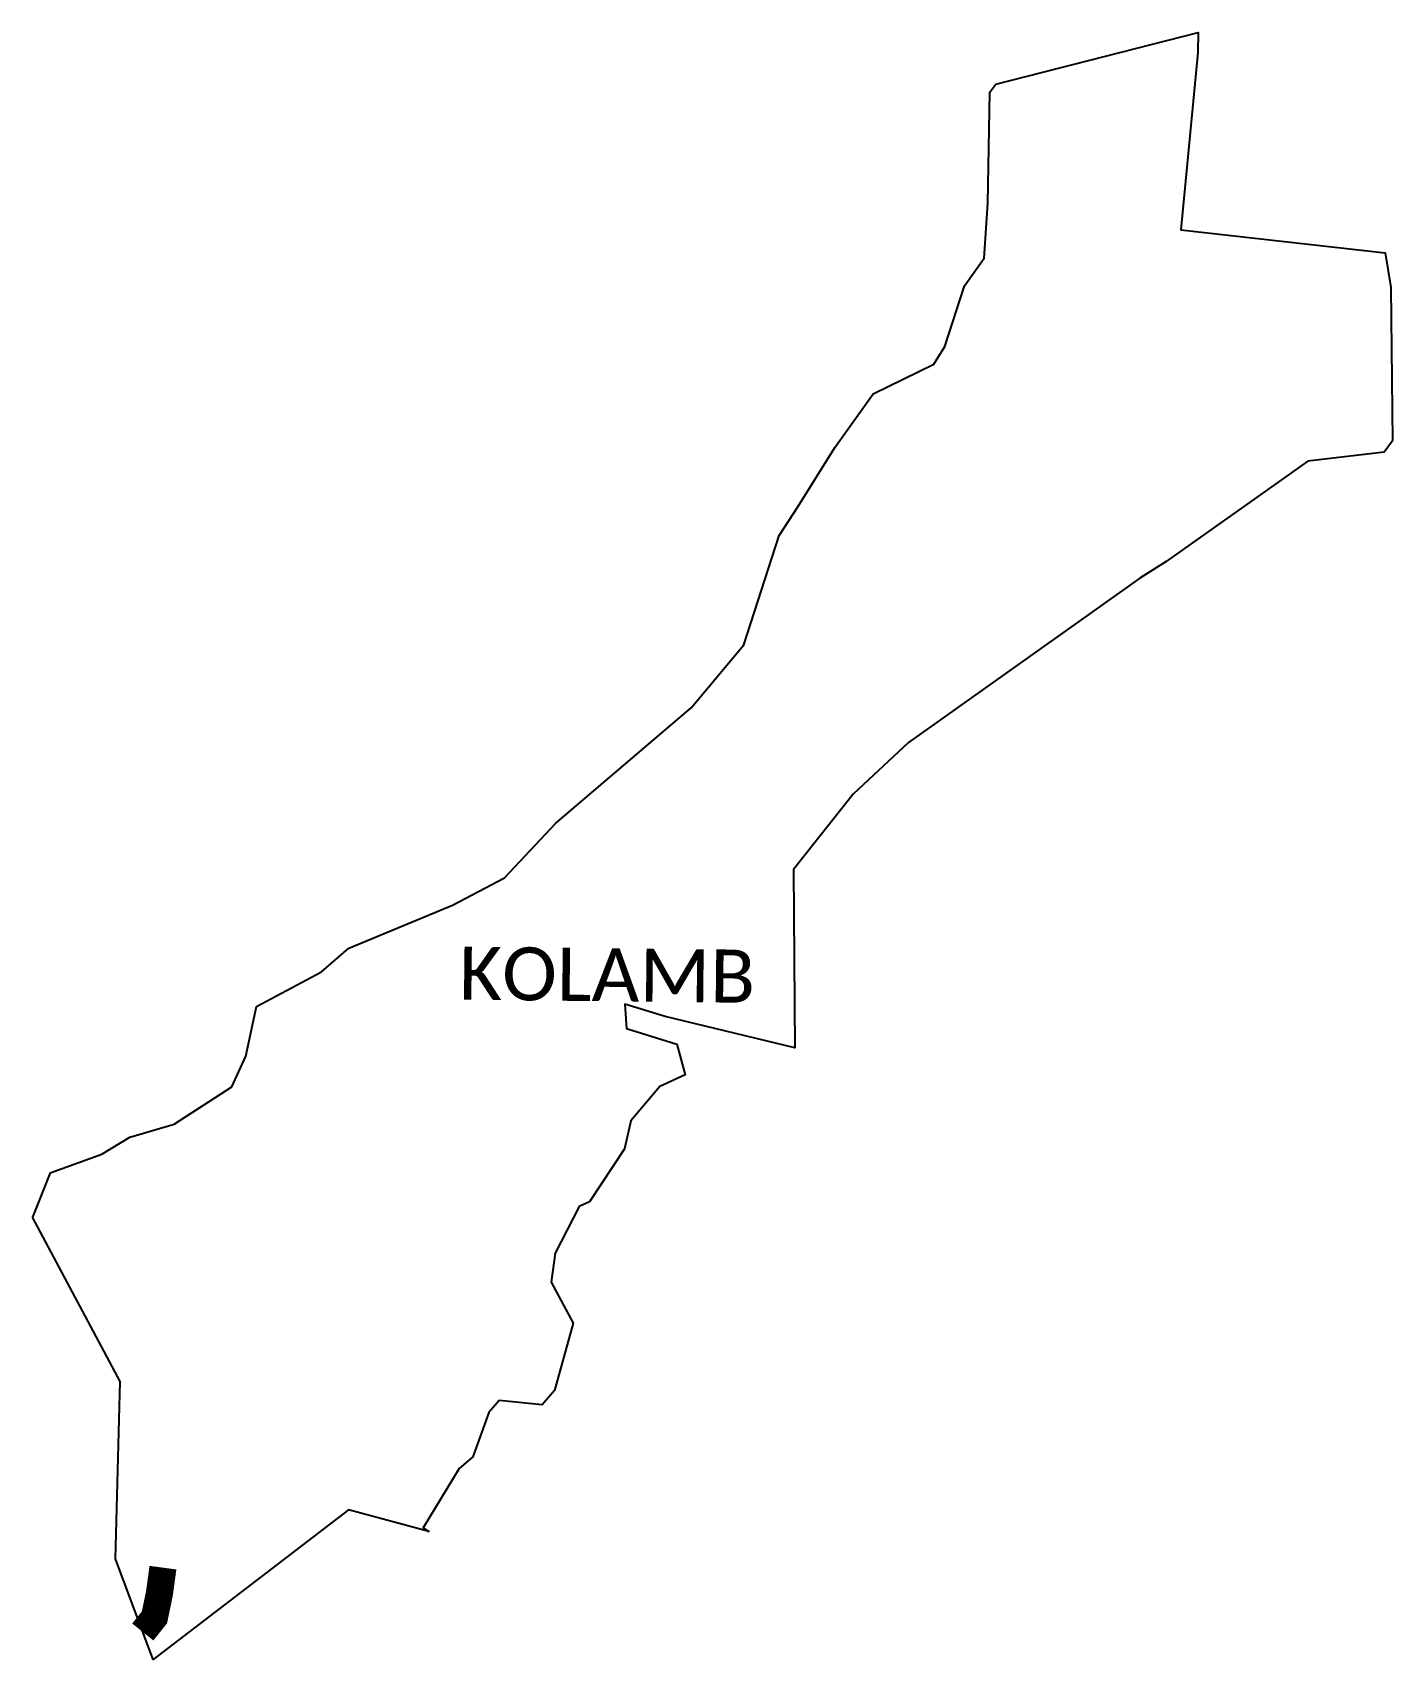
# Model space of a CAD drawing. Header units: metres. Extents: x 335632 to 338140, y 1777430 to 1780429.
import ezdxf

# ---------------------------------------------------------------- set-up
doc = ezdxf.new("R2010")
doc.units = ezdxf.units.M
doc.header["$MEASUREMENT"] = 0
for name, color, linetype in [('UNPROTECTED DUE TO CREEK', 150, 'Continuous'), ('VILLAGE BOUNDRY', 3, 'Continuous'), ('VILLAGE NAME', 250, 'Continuous')]:
    doc.layers.add(name, color=color, linetype=linetype)
doc.styles.get("Standard").update_dxf_attribs({"font": 'arial.ttf'})

msp = doc.modelspace()

# ---------------------------------------------------------------- linework, layer by layer
at = {"layer": 'UNPROTECTED DUE TO CREEK', "const_width": 50, "flags": 128}
msp.add_lwpolyline([(335872.7, 1777599.2), (335866.2, 1777551.6), (335857, 1777507.4), (335835.5, 1777480.6)], dxfattribs=at)
at = {"layer": 'VILLAGE BOUNDRY'}
msp.add_lwpolyline([(335664.6, 1778327), (335632.1, 1778245.4)], dxfattribs=at)
for points in [[(335664.6, 1778327, 0), (335759.9, 1778361.3, 0), (335811.6, 1778393.1, 0), (335893.6, 1778416.6, 0), (335999.6, 1778485.6, 0), (336025.5, 1778542.3, 0), (336045.2, 1778633.6, 0), (336165.4, 1778697.8, 0), (336215.6, 1778741.2, 0), (336406.9, 1778820.5, 0), (336502.5, 1778871.1, 0), (336597.4, 1778971.5, 0), (336846.9, 1779184.6, 0), (336944.2, 1779300.6, 0), (337009.5, 1779502.1, 0), (337043.9, 1779555, 0), (337112.1, 1779664.3, 0), (337182.4, 1779763.4, 0), (337294.8, 1779818.1, 0), (337314.8, 1779850.7, 0), (337351, 1779962.1, 0), (337387.5, 1780013.1, 0), (337394.2, 1780114.8, 0), (337397.6, 1780319.7, 0), (337408.9, 1780334.2, 0), (337781.9, 1780429.3, 0), (337781.6, 1780392.5, 0), (337749.8, 1780065.9, 0), (338126.7, 1780023, 0), (338137.7, 1779959.3, 0), (338140.4, 1779676.3, 0)], [(338140.4, 1779676.3, 0), (338125, 1779655.5, 0), (337984.3, 1779639.3, 0), (337723, 1779454.3, 0), (337674.2, 1779423.3, 0), (337247.7, 1779120.4, 0), (337145.7, 1779024.9, 0), (337035.6, 1778886.5, 0), (337038, 1778557.8, 0), (336799.2, 1778615.6, 0), (336724.3, 1778638.1, 0), (336727.6, 1778593.2, 0), (336820.4, 1778564, 0), (336835.9, 1778507.5, 0), (336789, 1778486.3, 0), (336735.6, 1778422.7, 0), (336724, 1778371.5, 0), (336659.3, 1778273.8, 0), (336640.1, 1778264.9, 0), (336596.2, 1778179, 0), (336588.6, 1778125.3, 0), (336629, 1778050.1, 0), (336594.7, 1777925.7, 0), (336572.4, 1777899.3, 0), (336492.7, 1777907.6, 0), (336474, 1777885.1, 0), (336444.3, 1777803.8, 0), (336419.3, 1777782.3, 0), (336352.9, 1777672.7, 0), (336362.9, 1777666.1, 0), (336214.7, 1777705.8, 0), (335854.5, 1777430, 0), (335816.5, 1777531.2, 0), (335785, 1777615.2, 0), (335793.8, 1777942.3, 0), (335632.1, 1778245.4, 0)]]:
    msp.add_polyline3d(points, dxfattribs=at)

# ---------------------------------------------------------------- texts
at = {"layer": 'VILLAGE NAME', "insert": (336419.7, 1778744.2), "char_height": 97.83, "attachment_point": 1, "rotation": 359.3742}
msp.add_mtext_dynamic_manual_height_columns('{\\fCalibri|b0|i0|c0|p34;KOLAMB}', width=965.367, gutter_width=489.2, heights=[0], dxfattribs=at)

doc.saveas('drawing.dxf')
